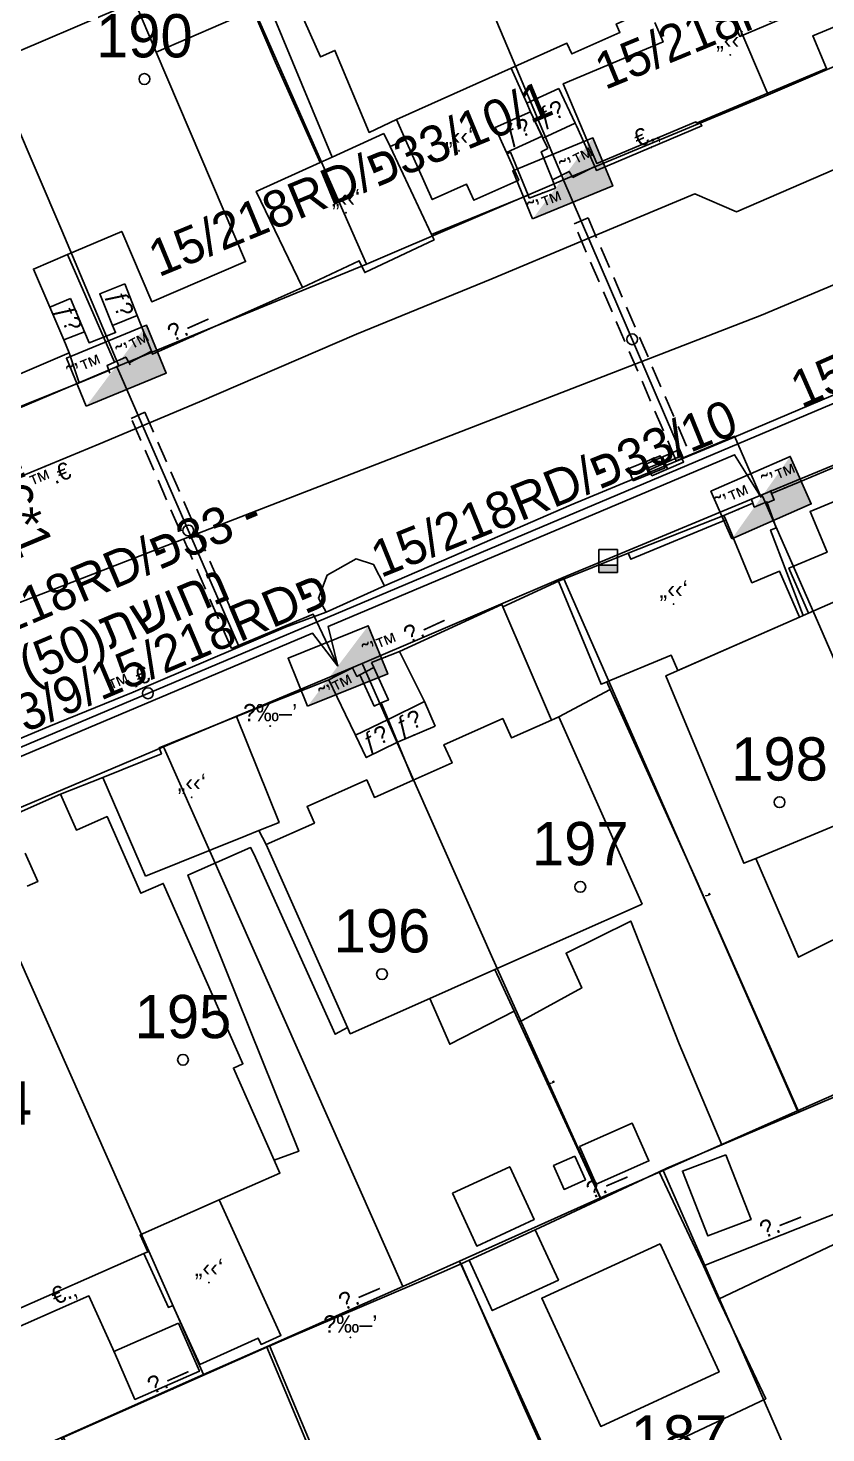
# Model space of a CAD drawing. Header units: metres. Extents: x 218299 to 220222, y 572714 to 574340.
# Drawn here: x 219021.1 to 219058, y 573375.5 to 573440.5 of the extents above; entities that cross this region are included whole.
import ezdxf
from ezdxf.enums import TextEntityAlignment as Align

# ---------------------------------------------------------------- set-up
doc = ezdxf.new("R2010")
doc.units = ezdxf.units.M
doc.header["$MEASUREMENT"] = 0
doc.linetypes.add('DASH15', pattern=[1.5, 1, -0.5])
for name, color, linetype in [('1601', 44, 'LANDBORDER'), ('1602', 44, 'Continuous'), ('1603', 44, 'Continuous'), ('6151', 102, 'CABLEUNDEXIST03'), ('6261', 7, 'Continuous'), ('6701', 7, 'DASH15'), ('6910', 102, 'Continuous'), ('6916', 7, 'Continuous'), ('A_POINTS', 2, 'Continuous'), ('M2200', 253, 'Continuous'), ('M2207', 253, 'Continuous'), ('M2401', 7, 'Continuous'), ('M2404', 7, 'Continuous'), ('M2407', 253, 'Continuous'), ('M2408', 253, 'Continuous'), ('M2412', 253, 'Continuous'), ('M2420', 253, 'Continuous'), ('M2601', 253, 'Continuous'), ('M2602', 253, 'Continuous'), ('M2605', 253, 'Continuous'), ('M2612', 253, 'Continuous'), ('M2804', 253, 'Continuous'), ('M4903', 253, 'Continuous'), ('M5235', 253, 'Continuous')]:
    doc.layers.add(name, color=color, linetype=linetype)
doc.styles.add('HEBTXT', font='HEBTXT')
doc.styles.add('MAVAT_HEBTXT', font='HEBTXT')
doc.linetypes.add('CABLEUNDEXIST03', pattern='A,3.5,[222,elecad.shx,S=0.01,R=0,X=0,Y=0],1.5', length=5)
doc.linetypes.add('LANDBORDER', pattern='A,6.25,[208,elecad.shx,S=0.02,R=0,X=-0.6,Y=0],12.5,[208,elecad.shx,S=0.02,R=180,X=0.6,Y=0],6.25', length=25)

# ---------------------------------------------------------------- blocks, each defined once
blk = doc.blocks.new('6261')
blk.add_lwpolyline([(-2, -1.2), (2, -1.2), (2, 1.2), (-2, 1.2)], close=True)
at = {"color": 0}
blk.add_solid([(2, 1.2), (-2, -1.2), (2, -1.2)], dxfattribs=at)
at = {"color": 0, "style": 'HEBTXT'}
blk.add_attdef('PIL_NAME', (2.689, 2.418), '', height=1.7, dxfattribs=at)
at = {"style": 'HEBTXT'}
blk.add_attdef('CAMUT_MONIM', (2.489, 0.218), '', height=1.7, dxfattribs=at)
at = {"color": 0, "style": 'HEBTXT', "flags": 1}
for tag, p in [('TYPE', (2.585, -1.773)), ('MAP_TYPE', (2.689, -3.782))]:
    blk.add_attdef(tag, p, '', height=1.7, dxfattribs=at)
blk = doc.blocks.new('6910')
at = {"layer": 'A_POINTS'}
blk.add_circle((0, 0), 0.25, dxfattribs=at)
at = {"color": 0, "style": 'HEBTXT', "flags": 1}
blk.add_attdef('CODE', (-2.918, 6.399), '', height=1.7, dxfattribs=at)
at = {"color": 0, "style": 'HEBTXT'}
for tag, p in [('PATH', (0.169, 4.708)), ('HTCH', (0.169, 2.708))]:
    blk.add_attdef(tag, text='', height=1.7, dxfattribs=at).set_placement(p, align=Align.MIDDLE_CENTER)
blk = doc.blocks.new('6916')
at = {"layer": 'A_POINTS'}
blk.add_circle((0, 0), 0.25, dxfattribs=at)
at = {"color": 0, "style": 'HEBTXT'}
for tag, p in [('HTCH', (0.006, 3.527)), ('PIPE', (0.049, 1.33))]:
    blk.add_attdef(tag, text='', height=1.7, dxfattribs=at).set_placement(p, align=Align.MIDDLE_CENTER)
blk = doc.blocks.new('1603')
at = {"layer": 'A_POINTS'}
blk.add_circle((0, 0), 0.25, dxfattribs=at)
at = {"color": 0, "style": 'HEBTXT'}
blk.add_attdef('PARCEL_NUM', text='', height=2, dxfattribs=at).set_placement((0, 1), align=Align.CENTER)
at = {"color": 0, "style": 'HEBTXT', "flags": 1}
blk.add_attdef('LOT_NUM', text='', height=2, dxfattribs=at).set_placement((0, -2.5), align=Align.CENTER)
blk = doc.blocks.new('M2404')
blk.add_circle((0, 0), 0.025)
at = {"style": 'MAVAT_HEBTXT'}
blk.add_attdef('NAME', text='', height=0.8, dxfattribs=at).set_placement((0, 1.59), align=Align.MIDDLE)
blk = doc.blocks.new('M2804')
blk.add_circle((0, 0), 0.025)
at = {"style": 'MAVAT_HEBTXT'}
blk.add_attdef('NAME', text='', height=0.8, dxfattribs=at).set_placement((0, 1.59), align=Align.MIDDLE)
blk = doc.blocks.new('M2601')
blk.add_circle((0, 0), 0.025)
at = {"style": 'MAVAT_HEBTXT'}
blk.add_attdef('NAME', text='', height=0.8, dxfattribs=at).set_placement((0, 1.59), align=Align.MIDDLE)
blk = doc.blocks.new('M2602')
blk.add_circle((0, 0), 0.025)
at = {"style": 'MAVAT_HEBTXT'}
blk.add_attdef('NAME', text='', height=0.8, dxfattribs=at).set_placement((0, 1.59), align=Align.MIDDLE)
blk = doc.blocks.new('M2605')
blk.add_circle((0, 0), 0.025)
at = {"style": 'MAVAT_HEBTXT'}
blk.add_attdef('NAME', text='', height=0.8, dxfattribs=at).set_placement((0, 1.59), align=Align.MIDDLE)
blk = doc.blocks.new('M2612')
blk.add_circle((0, 0), 0.025)
at = {"style": 'MAVAT_HEBTXT'}
blk.add_attdef('NAME', text='', height=0.8, dxfattribs=at).set_placement((0, 1.59), align=Align.MIDDLE)
blk = doc.blocks.new('M2207')
blk.add_circle((0, 0), 0.025)
at = {"style": 'MAVAT_HEBTXT'}
blk.add_attdef('NAME', text='', height=0.8, dxfattribs=at).set_placement((0, 1.59), align=Align.MIDDLE)
blk = doc.blocks.new('M2412')
blk.add_circle((0, 0), 0.025)
at = {"style": 'MAVAT_HEBTXT'}
blk.add_attdef('NAME', text='', height=0.8, dxfattribs=at).set_placement((0, 1.59), align=Align.MIDDLE)
blk = doc.blocks.new('M4903')
blk.add_lwpolyline([(-1.6, -0.59), (1.6, -0.59), (1.6, 0.62), (-1.6, 0.62)], close=True)
for points in [[(-1.57, 0), (1.57, 0)], [(0, 0.62), (0, -0.59)]]:
    blk.add_lwpolyline(points)
at = {"style": 'MAVAT_HEBTXT', "flags": 1}
for tag, p in [('MARK', (0, 1.87)), ('IL', (0, -6.97))]:
    blk.add_attdef(tag, text='', height=0.8, dxfattribs=at).set_placement(p, align=Align.MIDDLE)
at = {"style": 'MAVAT_HEBTXT'}
for tag, p in [('HEIGHT', (0, -1.84)), ('NAME', (0, -4.41))]:
    blk.add_attdef(tag, text='', height=0.8, dxfattribs=at).set_placement(p, align=Align.MIDDLE)
blk = doc.blocks.new('*U89')
at = {"linetype": 'Continuous'}
for p, q in [((-0.85, 0), (-0.85, -0.66)), ((0.85, 0), (0.85, -0.66))]:
    blk.add_line(p, q, dxfattribs=at)
blk.add_solid([(-0.85, 0), (-0.85, -0.66), (0.85, -0.66)], dxfattribs=at)
at = {"linetype": 'Continuous', "extrusion": (0, 0, -1)}
blk.add_solid([(0.85, 0), (-0.85, 0), (-0.85, -0.66)], dxfattribs=at)
blk = doc.blocks.new('M5235')
for points in [[(-0.85, 1.47), (0.85, 1.47)], [(-0.85, -0.66), (-0.85, 1.47)], [(0.85, -0.66), (0.85, 1.47)], [(-0.85, 0), (0.85, 0)], [(-0.85, -0.66), (0.85, -0.66)]]:
    blk.add_lwpolyline(points)
at = {"linetype": 'Continuous'}
blk.add_blockref('*U89', (0, 0), dxfattribs=at)
at = {"style": 'MAVAT_HEBTXT', "flags": 1}
for tag, p in [('MARK', (0, 2.72)), ('HEIGHT', (0, -1.92)), ('NAME', (0, -4.48))]:
    blk.add_attdef(tag, text='', height=0.8, dxfattribs=at).set_placement(p, align=Align.MIDDLE)
blk = doc.blocks.new('111')
at = {"layer": 'M2200'}
for points in [[(219044.278, 573455.067, 570.6), (219050.327, 573441.561, 570.12), (219048.281, 573440.644, 570.12), (219048.452, 573440.263, 570.12), (219046.225, 573439.265, 570.12), (219046.004, 573439.758, 570.12), (219043.423, 573438.602, 570.188), (219038.13, 573436.231, 570.329), (219036.862, 573435.638, 570.36), (219035.289, 573439.43, 571.8), (219034.615, 573439.128, 569.4), (219033.627, 573441.332, 569.64), (219034.452, 573441.702, 571.56), (219030.984, 573449.558, 570.6), (219031.768, 573449.915, 570.6), (219036.42, 573451.773, 570.6), (219037.246, 573449.928, 570.6), (219038.543, 573450.509, 570.84), (219038.474, 573450.663, 570.84), (219038.762, 573450.792, 570.857), (219040.428, 573451.539, 570.96), (219039.746, 573453.151, 570.96)], [(219012.847, 573436.046, 569.76), (219024.555, 573441.04, 569.76), (219026.04, 573441.674, 569.76), (219027.029, 573439.354, 569.713), (219031.162, 573429.665, 569.52), (219026.822, 573427.813, 569.52), (219025.437, 573431.062, 570), (219022.932, 573429.993, 570), (219021.36, 573429.323, 570), (219022.11, 573427.564, 569.775), (219022.756, 573426.049, 569.581), (219023.008, 573425.443, 569.52), (219023.008, 573425.443, 569.52), (219018.216, 573423.406, 569.52), (219018.121, 573423.682, 569.522), (219018.03, 573423.897, 569.527), (219013.032, 573435.613, 569.751)], [(219063.557, 573416.225, 570.12), (219064.236, 573416.507, 570.24), (219065.076, 573414.481, 570.212), (219066.938, 573409.993, 570.152), (219067.945, 573407.566, 570.12), (219061.136, 573404.741, 570.12), (219054.727, 573402.082, 570.12), (219054.175, 573401.853, 570.12), (219050.577, 573410.524, 570.12), (219056.749, 573413.235, 570.12), (219057.165, 573413.418, 570.12)], [(219049.483, 573399.966, 570), (219042.679, 573396.944, 570), (219039.673, 573395.608, 570), (219035.997, 573393.975, 570), (219035.867, 573394.268, 569.992), (219032.112, 573402.72, 569.76), (219032.112, 573402.72, 569.76), (219032.112, 573402.72, 569.76), (219034.341, 573403.711, 569.76), (219033.997, 573404.484, 569.52), (219036.753, 573405.708, 569.52), (219037.112, 573404.902, 569.76), (219038.904, 573405.698, 569.76), (219040.696, 573406.494, 569.76), (219040.322, 573407.338, 569.52), (219043.043, 573408.546, 569.52), (219043.44, 573407.651, 570), (219045.29, 573408.473, 570), (219045.636, 573408.627, 570), (219045.636, 573408.627, 570)], [(219058.917, 573384.512, 574.92), (219065.594, 573370.435, 572.077), (219066.809, 573367.873, 571.56), (219066.809, 573367.873, 571.56), (219066.657, 573367.801, 571.554), (219063.832, 573366.461, 571.44), (219063.496, 573367.17, 571.56), (219060.127, 573365.572, 571.56), (219060.127, 573365.572, 571.56), (219058.827, 573368.313, 572.04), (219056.19, 573367.062, 572.04), (219057.627, 573364.031, 571.92), (219055.069, 573362.817, 571.92), (219053.589, 573365.938, 571.92), (219052.213, 573365.285, 571.92), (219048.185, 573373.78, 571.92), (219055.191, 573377.103, 575.76), (219053.006, 573381.709, 575.04), (219053.006, 573381.709, 575.04)]]:
    blk.add_polyline3d(points, close=True, dxfattribs=at)
for points in [[(219021.076, 573400.798, 569.28), (219021.557, 573401.01, 569.28), (219020.974, 573402.327, 569.28)], [(219019.72, 573403.765, 569.28), (219022.611, 573405.044, 569.28), (219022.611, 573405.044, 569.28), (219023.342, 573403.39, 569.28), (219024.758, 573404.016, 569.28), (219026.325, 573400.471, 569.64), (219027.352, 573400.925, 569.76), (219031.039, 573392.587, 570), (219030.594, 573392.39, 570.96), (219032.477, 573388.133, 570.96), (219032.742, 573387.535, 570.96), (219029.942, 573386.297, 571.689), (219026.294, 573384.684, 572.64), (219026.294, 573384.684, 572.64), (219026.645, 573383.891, 572.64), (219026.645, 573383.891, 572.64), (219026.464, 573383.811, 572.646), (219019.981, 573380.944, 572.88)]]:
    blk.add_polyline3d(points, dxfattribs=at)
at = {"layer": 'M2207'}
for points in [[(219056.682, 573441.212, 569.34), (219053.986, 573440.078, 569.1), (219053.165, 573442.03, 569.1)], [(219050.064, 573440.726, 568.86), (219050.443, 573439.824, 569.58), (219045.836, 573437.887, 569.82), (219047.384, 573434.205, 569.58), (219051.965, 573436.132, 569.34), (219051.991, 573436.07, 568.86), (219052.056, 573436.098, 568.865), (219052.133, 573436.13, 568.871), (219057.994, 573438.595, 569.34), (219057.994, 573438.595, 569.34), (219057.362, 573440.098, 569.34), (219059.252, 573440.893, 569.82), (219059.517, 573440.263, 569.1), (219060.959, 573440.869, 569.1)]]:
    blk.add_polyline3d(points, dxfattribs=at)
for points in [[(219043.423, 573438.602, 569.82), (219038.13, 573436.231, 569.82), (219038.545, 573435.304, 569.759), (219039.786, 573432.533, 569.58), (219041.366, 573433.24, 569.58), (219041.697, 573432.501, 569.58), (219043.782, 573433.435, 569.58), (219043.238, 573434.648, 569.7), (219043.207, 573434.717, 569.706), (219042.694, 573435.862, 569.82), (219042.694, 573435.862, 569.82), (219044.324, 573436.592, 569.82), (219044.324, 573436.592, 569.82), (219044.324, 573436.592, 569.82), (219044.324, 573436.592, 569.82), (219044.324, 573436.592, 569.82), (219044.145, 573436.992, 569.82)], [(219037.548, 573435.587, 568.62), (219037.833, 573434.983, 568.62), (219039.745, 573430.925, 568.62), (219039.865, 573430.67, 568.62), (219036.667, 573429.164, 568.62), (219036.412, 573429.705, 568.62), (219033.796, 573428.472, 568.62), (219033.796, 573428.472, 568.62), (219033.796, 573428.472, 568.62), (219031.65, 573432.911, 568.62), (219034.599, 573434.249, 568.62), (219035.157, 573434.502, 568.62), (219037.548, 573435.587, 568.62)], [(219063.557, 573416.225, 570.12), (219057.165, 573413.418, 570.075), (219056.257, 573415.5, 570), (219058.022, 573416.232, 570), (219057.241, 573418.115, 570), (219061.961, 573420.073, 570), (219061.961, 573420.073, 570)], [(219051.126, 573410.765, 570.036), (219050.819, 573411.476, 569.88), (219047.847, 573410.242, 568.557), (219047.786, 573410.217, 568.53), (219047.584, 573410.133, 568.44), (219045.608, 573414.894, 568.44), (219045.608, 573414.894, 568.44), (219048.837, 573416.196, 568.8), (219048.837, 573416.196, 568.8), (219048.95, 573415.908, 569.52), (219053.347, 573417.732, 569.88), (219053.347, 573417.732, 569.88), (219054.554, 573414.824, 569.88), (219055.827, 573415.352, 569.88), (219056.749, 573413.235, 570.084)], [(219026.528, 573401.262, 568.98), (219031.17, 573403.124, 568.98), (219031.768, 573403.364, 568.98), (219032.708, 573403.741, 568.98), (219030.744, 573408.634, 568.5), (219030.744, 573408.634, 568.5), (219027.162, 573407.196, 568.5), (219027.274, 573406.919, 568.5), (219024.561, 573405.826, 568.62), (219024.561, 573405.826, 568.62)], [(219046.581, 573388.762, 569.46), (219049.023, 573389.842, 569.34), (219049.794, 573388.098, 569.34), (219047.351, 573387.019, 569.46), (219046.581, 573388.762, 569.46)], [(219046.371, 573388.318, 569.34), (219046.861, 573387.215, 569.34), (219045.876, 573386.778, 569.34), (219045.387, 573387.881, 569.34), (219046.371, 573388.318, 569.34)], [(219053.343, 573388.381, 570.78), (219054.51, 573385.395, 570.78), (219052.516, 573384.628, 570.78), (219051.343, 573387.627, 570.78), (219053.343, 573388.381, 570.78)], [(219040.713, 573386.607, 569.496), (219043.364, 573387.827, 569.496), (219044.489, 573385.382, 569.496), (219041.838, 573384.162, 569.496), (219040.713, 573386.607, 569.496)], [(219029.942, 573386.297, 569.82), (219032.791, 573380.027, 569.34), (219031.875, 573379.611, 569.34), (219031.738, 573379.911, 569.46), (219029.043, 573378.687, 569.58), (219027.802, 573381.419, 569.7), (219027.594, 573381.324, 569.7), (219026.464, 573383.811, 569.94), (219026.645, 573383.891, 569.94), (219026.294, 573384.684, 569.94)], [(219044.538, 573384.913, 571.02), (219041.481, 573383.508, 571.02), (219041.481, 573383.508, 571.02), (219042.551, 573381.18, 571.02), (219045.608, 573382.586, 571.02), (219044.538, 573384.913, 571.02), (219044.538, 573384.913, 571.02)], [(219028.058, 573380.598, 570.06), (219025.075, 573379.294, 570.06), (219025.096, 573379.244, 570.057), (219026.047, 573377.069, 569.94), (219029.03, 573378.374, 569.94), (219028.058, 573380.598, 570.06)]]:
    blk.add_polyline3d(points, close=True, dxfattribs=at)
at = {"layer": 'M2401'}
for points in [[(219019.006, 573419.008, 565.774), (219024.383, 573421.233, 566.014), (219029.036, 573423.179, 566.014), (219036.287, 573426.317, 566.014), (219042.534, 573428.87, 566.254), (219046.654, 573430.593, 566.254), (219051.919, 573432.794, 566.374), (219053.836, 573431.968, 566.254), (219059.355, 573434.349, 566.374), (219060.371, 573436.346, 566.494), (219066.745, 573439, 566.734), (219072.276, 573441.364, 566.614), (219078.1, 573443.793, 566.854), (219085.185, 573446.753, 567.094), (219089.696, 573448.679, 567.094), (219094.986, 573450.814, 567.214)], [(219016.989, 573406.047, 565.894), (219022.07, 573408.171, 565.894), (219025.968, 573409.767, 565.774), (219032.998, 573412.772, 566.014), (219034.878, 573413.46, 566.042), (219034.523, 573414.112, 566.043), (219034.922, 573415.177, 566.055), (219036.267, 573415.926, 566.056), (219037.072, 573415.661, 566.056), (219037.578, 573414.678, 566.057), (219040.668, 573416.015, 566.134), (219046.201, 573418.419, 566.014), (219053.616, 573421.505, 566.374), (219058.307, 573423.5, 566.374)]]:
    blk.add_polyline3d(points, dxfattribs=at)
at = {"layer": 'M2404'}
for points in [[(219019.006, 573419.008, 565.774), (219024.383, 573421.233, 566.014), (219029.036, 573423.179, 566.014), (219036.287, 573426.317, 566.014), (219042.534, 573428.87, 566.254), (219046.654, 573430.593, 566.254), (219051.919, 573432.794, 566.374), (219053.836, 573431.968, 566.254), (219059.355, 573434.349, 566.374), (219060.371, 573436.346, 566.494), (219066.745, 573439, 566.734), (219072.276, 573441.364, 566.614), (219078.1, 573443.793, 566.854), (219085.185, 573446.753, 567.094), (219089.696, 573448.679, 567.094), (219094.986, 573450.814, 567.214)], [(219016.989, 573406.047, 565.894), (219022.07, 573408.171, 565.894), (219025.968, 573409.767, 565.774), (219032.998, 573412.772, 566.014), (219034.878, 573413.46, 566.042), (219034.523, 573414.112, 566.043), (219034.922, 573415.177, 566.055), (219036.267, 573415.926, 566.056), (219037.072, 573415.661, 566.056), (219037.578, 573414.678, 566.057), (219040.668, 573416.015, 566.134), (219046.201, 573418.419, 566.014), (219053.616, 573421.505, 566.374), (219058.307, 573423.5, 566.374)]]:
    blk.add_polyline3d(points, dxfattribs=at)
at = {"layer": 'M2407'}
for points in [[(219028.403, 573448.626, 567.564), (219029.17, 573449.044, 567.564), (219030.537, 573445.631, 567.564), (219035.157, 573434.502, 567.564)], [(219031.509, 573441.293, 567.474), (219027.029, 573439.354, 567.294)], [(219037.833, 573434.983, 567.474), (219038.545, 573435.304, 567.474)], [(219032.112, 573402.72, 567.115), (219031.768, 573403.364, 567.115)], [(219031.546, 573402.287, 567.132), (219031.388, 573402.578, 567.132), (219028.492, 573401.309, 567.132), (219033.618, 573388.542, 567.312), (219032.477, 573388.133, 567.312)], [(219031.546, 573402.287, 567.132), (219035.297, 573393.949, 567.295), (219035.867, 573394.268, 567.295)], [(219054.727, 573402.082, 567.385), (219056.701, 573397.512, 567.565), (219062.93, 573400.607, 567.745)], [(219043.8, 573394.508, 567.205), (219046.688, 573396.097, 567.115), (219045.964, 573397.7, 567.205), (219048.955, 573399.186, 567.205), (219051.188, 573393.516, 567.385), (219053.168, 573388.844, 567.385)], [(219043.568, 573395.012, 567.385), (219040.592, 573393.492, 567.385), (219039.673, 573395.608, 567.295)], [(219050.315, 573384.262, 568.821), (219053.037, 573378.342, 568.821), (219047.564, 573375.826, 569.001), (219044.843, 573381.746, 569.001), (219050.315, 573384.262, 568.821)]]:
    blk.add_polyline3d(points, dxfattribs=at)
at = {"layer": 'M2408'}
for points in [[(219045.608, 573414.894, 566.269), (219043.038, 573413.707, 566.269)], [(219037.578, 573414.678, 566.057), (219034.878, 573413.46, 566.042)]]:
    blk.add_polyline3d(points, dxfattribs=at)
at = {"layer": 'M2412'}
for points in [[(219045.631, 573437.67, 567.33), (219044.145, 573436.992, 567.255), (219044.324, 573436.592, 567.072), (219044.899, 573435.374, 566.505), (219046.388, 573436.067, 566.505)], [(219044.324, 573436.592, 567.105), (219042.694, 573435.862, 567.105), (219043.207, 573434.717, 566.43), (219044.858, 573435.462, 566.43)], [(219025.573, 573428.637, 567.03), (219024.424, 573428.172, 567.03), (219024.424, 573428.172, 567.03), (219025.014, 573426.715, 566.13), (219025.014, 573426.715, 566.13), (219026.154, 573427.172, 566.13)], [(219023.072, 573427.961, 567.255), (219022.11, 573427.564, 567.255), (219022.756, 573426.049, 566.205), (219023.71, 573426.418, 566.205), (219023.71, 573426.418, 566.205), (219023.072, 573427.961, 567.255)], [(219039.912, 573408.199, 567.142), (219038.181, 573407.447, 567.142), (219037.742, 573408.507, 566.242), (219039.429, 573409.328, 566.242), (219039.429, 573409.328, 566.242)], [(219038.181, 573407.447, 567.142), (219036.73, 573406.744, 567.142), (219036.24, 573407.78, 566.092), (219036.24, 573407.78, 566.092), (219037.742, 573408.507, 566.092)]]:
    blk.add_polyline3d(points, close=True, dxfattribs=at)
at = {"layer": 'M2420', "linetype": 'Continuous', "lineweight": -3}
blk.add_lwpolyline([(218815, 573271.12), (218820.09, 573275.12), (218861.3, 573307.12), (218922.3, 573356.31), (218953.3, 573379.31), (218975.09, 573394.62), (219016.09, 573412.12), (219055, 573427.19), (219099.41, 573445.88), (219110.2, 573450.38), (219123.3, 573457.88), (219130.09, 573462.38), (219137.3, 573467.38), (219141.09, 573470.12), (219151.91, 573480.62), (219163.91, 573496.88), (219171.3, 573512.19), (219176.8, 573527.5), (219181.7, 573546.81)], dxfattribs=at)
at = {"layer": 'M2601'}
for points in [[(219027.838, 573449.985, 569.205), (219028.403, 573448.626, 569.16), (219029.742, 573445.41, 569.055), (219030.692, 573443.197, 569.055), (219031.509, 573441.293, 569.055), (219032.548, 573438.871, 569.055), (219034.599, 573434.249, 568.905)], [(219045.128, 573434.889, 568.755), (219044.899, 573435.374, 568.798), (219044.858, 573435.462, 568.805), (219044.324, 573436.592, 568.905)], [(219043.238, 573434.648, 568.68), (219043.394, 573434.722, 568.68), (219044.212, 573432.744, 568.755), (219044.212, 573432.744, 568.755), (219039.745, 573430.925, 568.68)], [(219044.212, 573432.744, 567.93), (219044.256, 573432.599, 567.93)], [(219053.252, 573417.927, 568.789), (219048.837, 573416.196, 568.789)], [(219053.252, 573417.927, 568.789), (219053.347, 573417.732, 568.789)], [(219055.67, 573417.354, 569.779), (219055.416, 573417.254, 569.779), (219056.917, 573413.309, 569.779)], [(219056.713, 573390.356, 570.592), (219051.95, 573401.169, 569.842), (219048.007, 573409.889, 569.554), (219047.847, 573410.242, 569.542)], [(219042.679, 573396.944, 568.792), (219043.568, 573395.012, 568.765), (219043.8, 573394.508, 568.758), (219047.565, 573386.329, 568.642)], [(219032.141, 573379.48, 569.992), (219036.334, 573369.488, 569.992), (219036.658, 573368.717, 569.992)]]:
    blk.add_polyline3d(points, dxfattribs=at)
at = {"layer": 'M2602'}
for points in [[(219052.133, 573436.13, 567.18), (219052.24, 573435.944, 567.18), (219047.37, 573433.879, 567.33), (219047.291, 573434.057, 567.33), (219046.448, 573435.938, 567.33), (219046.388, 573436.067, 567.402), (219045.631, 573437.67, 568.305), (219045.631, 573437.67, 568.305), (219045.631, 573437.67, 568.305)], [(219045.333, 573433.451, 568.38), (219044.821, 573434.747, 568.53), (219045.128, 573434.889, 568.53), (219045.128, 573434.889, 568.53)], [(219046.275, 573433.556, 567.93), (219046.275, 573433.556, 567.93), (219046.113, 573433.835, 567.93), (219045.333, 573433.451, 567.93), (219045.333, 573433.451, 567.93), (219045.47, 573433.069, 567.93), (219045.47, 573433.069, 567.93), (219045.47, 573433.069, 567.93)], [(219022.932, 573429.993, 568.755), (219025.109, 573425.025, 568.755)], [(219025.826, 573424.901, 567.405), (219025.775, 573424.991, 567.405), (219025.624, 573425.257, 567.405), (219025.109, 573425.025, 567.405), (219024.761, 573424.868, 567.405), (219024.842, 573424.632, 567.405), (219024.884, 573424.512, 567.405)], [(219056.682, 573419.453, 568.609), (219056.682, 573419.453, 568.609), (219061.363, 573421.432, 568.609), (219061.363, 573421.432, 568.609), (219061.961, 573420.073, 568.609)], [(219055.404, 573419.096, 567.889), (219055.459, 573418.955, 567.889), (219055.579, 573418.652, 567.889), (219055.258, 573418.523, 567.889)], [(219054.525, 573418.676, 568.789), (219054.593, 573418.5, 568.789), (219054.66, 573418.324, 568.789), (219055.241, 573418.57, 568.789), (219055.258, 573418.523, 568.789), (219055.67, 573417.354, 568.789), (219055.67, 573417.354, 568.789), (219055.67, 573417.354, 568.789)], [(219036.972, 573411.131, 568.342), (219037.078, 573410.898, 568.342), (219037.078, 573410.898, 568.342), (219036.442, 573410.568, 568.342), (219036.302, 573410.496, 568.342), (219036.106, 573410.895, 568.342)], [(219037.078, 573410.898, 567.442), (219037.755, 573409.407, 567.442), (219037.428, 573409.266, 567.442), (219037.102, 573409.125, 567.442), (219036.442, 573410.568, 567.442)], [(219037.428, 573409.266, 567.442), (219037.742, 573408.507, 567.442), (219038.181, 573407.447, 567.442), (219038.181, 573407.447, 567.442), (219038.904, 573405.698, 567.442)], [(219052.314, 573383.242, 570.292), (219050.265, 573387.591, 570.292)], [(219019.458, 573379.888, 567.292), (219019.458, 573379.888, 567.292), (219019.516, 573379.914, 567.294), (219023.919, 573381.856, 567.442), (219025.096, 573379.244, 567.517)]]:
    blk.add_polyline3d(points, dxfattribs=at)
at = {"layer": 'M2605'}
for points in [[(219033.796, 573428.472, 567.105), (219026.865, 573425.382, 567.105), (219026.809, 573425.523, 567.102), (219026.154, 573427.172, 567.064), (219025.573, 573428.637, 567.03)], [(219023.072, 573427.961, 567.405), (219023.71, 573426.418, 567.405), (219023.928, 573425.915, 567.405), (219025.155, 573426.388, 567.405), (219025.014, 573426.715, 567.405), (219024.424, 573428.172, 567.405)], [(219023.008, 573425.443, 567.33), (219023.477, 573424.071, 567.33), (219016.028, 573421.069, 566.805), (219016.028, 573421.069, 566.805), (219013.822, 573425.571, 566.955), (219010.985, 573424.3, 566.955), (219010.985, 573424.3, 566.955), (219010.985, 573424.3, 566.955)], [(219039.912, 573408.199, 567.142), (219039.429, 573409.328, 567.142), (219038.274, 573411.647, 567.142), (219038.274, 573411.647, 567.142), (219042.99, 573413.818, 567.142), (219043.038, 573413.707, 567.142), (219045.29, 573408.473, 567.142)], [(219035.781, 573408.728, 567.142), (219035.001, 573410.34, 567.142), (219030.744, 573408.634, 567.142)], [(219045.636, 573408.627, 567.142), (219048.007, 573409.889, 567.142)], [(219036.73, 573406.744, 567.142), (219036.24, 573407.78, 567.142), (219035.781, 573408.728, 567.142)], [(219024.561, 573405.826, 567.142), (219022.611, 573405.044, 567.142)], [(219044.538, 573384.913, 568.792), (219047.565, 573386.329, 568.867), (219050.265, 573387.591, 568.934), (219050.616, 573387.755, 568.942), (219050.616, 573387.755, 568.942), (219053.168, 573388.844, 568.942), (219056.713, 573390.356, 568.942), (219059.279, 573391.451, 568.942)], [(219061.374, 573386.897, 569.392), (219059.553, 573386.111, 569.392), (219052.314, 573383.242, 569.392), (219052.314, 573383.242, 569.392), (219053.006, 573381.709, 569.392)], [(219040.21, 573382.944, 568.492), (219041.119, 573383.333, 568.492)], [(219041.481, 573383.508, 568.792), (219041.119, 573383.333, 568.792), (219041.119, 573383.333, 568.792), (219044.027, 573376.704, 569.092), (219047.363, 573369.283, 569.392), (219050.011, 573363.705, 569.392), (219050.061, 573363.599, 569.392)], [(219033.06, 573379.887, 568.492), (219040.21, 573382.944, 568.492)], [(219022.7, 573375.174, 568.646), (219022.65, 573375.279, 568.642), (219022.65, 573375.279, 568.642), (219032.141, 573379.48, 568.505), (219033.038, 573379.878, 568.492), (219033.06, 573379.887, 568.492)]]:
    blk.add_polyline3d(points, dxfattribs=at)
at = {"layer": 'M2612'}
for points in [[(219046.275, 573433.556, 567.705), (219047.291, 573434.057, 567.705)], [(219045.47, 573433.069, 567.855), (219044.256, 573432.599, 567.855), (219044.256, 573432.599, 567.855)], [(219026.809, 573425.523, 566.955), (219025.775, 573424.991, 566.955)], [(219024.842, 573424.632, 567.405), (219023.727, 573424.174, 567.405), (219023.477, 573424.071, 567.405), (219023.477, 573424.071, 567.405)], [(219056.682, 573419.453, 568.519), (219055.459, 573418.955, 568.519)], [(219054.593, 573418.5, 568.789), (219053.252, 573417.927, 568.789)], [(219036.972, 573411.131, 568.342), (219038.274, 573411.647, 568.342)], [(219035.334, 573410.507, 568.342), (219035.001, 573410.34, 568.342)], [(219036.106, 573410.895, 568.342), (219035.334, 573410.507, 568.342)]]:
    blk.add_polyline3d(points, dxfattribs=at)
at = {"layer": 'M2207'}
ref = blk.add_blockref('M2207', (219053.549, 573439.223), dxfattribs=dict(at, xscale=0.5, yscale=0.5, zscale=0.5))
ref.add_attrib('NAME', '„‹‹‘', dxfattribs={"layer": '0', "height": 0.8, "style": 'MAVAT_HEBTXT'}).set_placement((219053.549, 573439.848), align=Align.MIDDLE)
ref = blk.add_blockref('M2207', (219041.023, 573434.787), dxfattribs=dict(at, xscale=0.5, yscale=0.5, zscale=0.5))
ref.add_attrib('NAME', '„‹‹‘', dxfattribs={"layer": '0', "height": 0.8, "style": 'MAVAT_HEBTXT'}).set_placement((219041.023, 573435.412), align=Align.MIDDLE)
ref = blk.add_blockref('M2207', (219035.798, 573431.927), dxfattribs=dict(at, xscale=0.5, yscale=0.5, zscale=0.5))
ref.add_attrib('NAME', '„‹‹‘', dxfattribs={"layer": '0', "height": 0.8, "style": 'MAVAT_HEBTXT'}).set_placement((219035.798, 573432.552), align=Align.MIDDLE)
ref = blk.add_blockref('M2207', (219050.934, 573413.835), dxfattribs=dict(at, xscale=0.5, yscale=0.5, zscale=0.5))
ref.add_attrib('NAME', '„‹‹‘', dxfattribs={"layer": '0', "height": 0.8, "style": 'MAVAT_HEBTXT'}).set_placement((219050.934, 573414.46), align=Align.MIDDLE)
ref = blk.add_blockref('M2207', (219028.672, 573404.903), dxfattribs=dict(at, xscale=0.5, yscale=0.5, zscale=0.5))
ref.add_attrib('NAME', '„‹‹‘', dxfattribs={"layer": '0', "height": 0.8, "style": 'MAVAT_HEBTXT'}).set_placement((219028.672, 573405.528), align=Align.MIDDLE)
ref = blk.add_blockref('M2207', (219029.464, 573382.473), dxfattribs=dict(at, xscale=0.5, yscale=0.5, zscale=0.5))
ref.add_attrib('NAME', '„‹‹‘', dxfattribs={"layer": '0', "height": 0.8, "style": 'MAVAT_HEBTXT'}).set_placement((219029.464, 573383.098), align=Align.MIDDLE)
at = {"layer": 'M2404'}
ref = blk.add_blockref('M2404', (219021.903, 573420.207), dxfattribs=dict(at, xscale=0.5, yscale=0.5, zscale=0.5))
ref.add_attrib('NAME', '™.€', dxfattribs={"layer": '0', "height": 0.8, "rotation": 22.48048, "style": 'MAVAT_HEBTXT'}).set_placement((219022.113, 573419.699), align=Align.MIDDLE)
ref = blk.add_blockref('M2404', (219025.968, 573409.767), dxfattribs=dict(at, xscale=0.5, yscale=0.5, zscale=0.5))
ref.add_attrib('NAME', '™.€', dxfattribs={"layer": '0', "height": 0.8, "rotation": 23.14829, "style": 'MAVAT_HEBTXT'}).set_placement((219025.752, 573410.272), align=Align.MIDDLE)
at = {"layer": 'M2412'}
ref = blk.add_blockref('M2412', (219044.911, 573435.38), dxfattribs=dict(at, xscale=0.5, yscale=0.5, zscale=0.5))
ref.add_attrib('NAME', 'ƒ\x8e', dxfattribs={"layer": '0', "height": 0.8, "rotation": 24.10942, "style": 'MAVAT_HEBTXT'}).set_placement((219045.311, 573436.46), align=Align.MIDDLE)
ref = blk.add_blockref('M2412', (219043.217, 573434.721), dxfattribs=dict(at, xscale=0.5, yscale=0.5, zscale=0.5))
ref.add_attrib('NAME', 'ƒ\x8e', dxfattribs={"layer": '0', "height": 0.8, "rotation": 24.29668, "style": 'MAVAT_HEBTXT'}).set_placement((219043.773, 573435.638), align=Align.MIDDLE)
ref = blk.add_blockref('M2412', (219025.013, 573426.718), dxfattribs=dict(at, xscale=0.5, yscale=0.5, zscale=0.5))
ref.add_attrib('NAME', 'ƒ\x8e', dxfattribs={"layer": '0', "height": 0.8, "rotation": 292.06563, "style": 'MAVAT_HEBTXT'}).set_placement((219025.333, 573427.691), align=Align.MIDDLE)
ref = blk.add_blockref('M2412', (219023.436, 573427.08), dxfattribs=dict(at, xscale=0.5, yscale=0.5, zscale=0.5))
ref.add_attrib('NAME', 'ƒ\x8e', dxfattribs={"layer": '0', "height": 0.8, "rotation": 292.44987, "style": 'MAVAT_HEBTXT'}).set_placement((219022.941, 573427.027), align=Align.MIDDLE)
ref = blk.add_blockref('M2412', (219038.948, 573407.78), dxfattribs=dict(at, xscale=0.5, yscale=0.5, zscale=0.5))
ref.add_attrib('NAME', 'ƒ\x8e', dxfattribs={"layer": '0', "height": 0.8, "rotation": 23.48712, "style": 'MAVAT_HEBTXT'}).set_placement((219038.729, 573408.285), align=Align.MIDDLE)
ref = blk.add_blockref('M2412', (219036.265, 573407.793), dxfattribs=dict(at, xscale=0.5, yscale=0.5, zscale=0.5))
ref.add_attrib('NAME', 'ƒ\x8e', dxfattribs={"layer": '0', "height": 0.8, "rotation": 25.80162, "style": 'MAVAT_HEBTXT'}).set_placement((219037.206, 573407.566), align=Align.MIDDLE)
at = {"layer": 'M2601'}
ref = blk.add_blockref('M2601', (219052.327, 573400.312), dxfattribs=dict(at, xscale=0.5, yscale=0.5, zscale=0.5))
ref.add_attrib('NAME', '‚', dxfattribs={"layer": '0', "height": 0.8, "rotation": 293.77419, "style": 'MAVAT_HEBTXT'}).set_placement((219052.83, 573400.534), align=Align.MIDDLE)
ref = blk.add_blockref('M2601', (219045.122, 573391.636), dxfattribs=dict(at, xscale=0.5, yscale=0.5, zscale=0.5))
ref.add_attrib('NAME', '‚', dxfattribs={"layer": '0', "height": 0.8, "rotation": 294.71446, "style": 'MAVAT_HEBTXT'}).set_placement((219045.622, 573391.866), align=Align.MIDDLE)
at = {"layer": 'M2602'}
ref = blk.add_blockref('M2602', (219049.913, 573434.957), dxfattribs=dict(at, xscale=0.5, yscale=0.5, zscale=0.5))
ref.add_attrib('NAME', '€.‚', dxfattribs={"layer": '0', "height": 0.8, "rotation": 22.9742, "style": 'MAVAT_HEBTXT'}).set_placement((219049.699, 573435.463), align=Align.MIDDLE)
ref = blk.add_blockref('M2602', (219022.999, 573381.45), dxfattribs=dict(at, xscale=0.5, yscale=0.5, zscale=0.5))
ref.add_attrib('NAME', '€.‚', dxfattribs={"layer": '0', "height": 0.8, "rotation": 23.80497, "style": 'MAVAT_HEBTXT'}).set_placement((219022.777, 573381.953), align=Align.MIDDLE)
at = {"layer": 'M2605'}
ref = blk.add_blockref('M2605', (219028.731, 573426.214), dxfattribs=dict(at, xscale=0.5, yscale=0.5, zscale=0.5))
ref.add_attrib('NAME', '\x9a.—', dxfattribs={"layer": '0', "height": 0.8, "rotation": 24.02684, "style": 'MAVAT_HEBTXT'}).set_placement((219028.507, 573426.717), align=Align.MIDDLE)
ref = blk.add_blockref('M2605', (219039.647, 573412.279), dxfattribs=dict(at, xscale=0.5, yscale=0.5, zscale=0.5))
ref.add_attrib('NAME', '\x9a.—', dxfattribs={"layer": '0', "height": 0.8, "rotation": 24.71357, "style": 'MAVAT_HEBTXT'}).set_placement((219039.417, 573412.778), align=Align.MIDDLE)
ref = blk.add_blockref('M2605', (219048.075, 573386.567), dxfattribs=dict(at, xscale=0.5, yscale=0.5, zscale=0.5))
ref.add_attrib('NAME', '\x9a.—', dxfattribs={"layer": '0', "height": 0.8, "rotation": 23.10246, "style": 'MAVAT_HEBTXT'}).set_placement((219047.86, 573387.073), align=Align.MIDDLE)
ref = blk.add_blockref('M2605', (219056.073, 573384.732), dxfattribs=dict(at, xscale=0.5, yscale=0.5, zscale=0.5))
ref.add_attrib('NAME', '\x9a.—', dxfattribs={"layer": '0', "height": 0.8, "rotation": 21.62069, "style": 'MAVAT_HEBTXT'}).set_placement((219055.871, 573385.243), align=Align.MIDDLE)
ref = blk.add_blockref('M2605', (219036.635, 573381.416), dxfattribs=dict(at, xscale=0.5, yscale=0.5, zscale=0.5))
ref.add_attrib('NAME', '\x9a.—', dxfattribs={"layer": '0', "height": 0.8, "rotation": 23.14941, "style": 'MAVAT_HEBTXT'}).set_placement((219036.419, 573381.921), align=Align.MIDDLE)
ref = blk.add_blockref('M2605', (219027.802, 573377.56), dxfattribs=dict(at, xscale=0.5, yscale=0.5, zscale=0.5))
ref.add_attrib('NAME', '\x9a.—', dxfattribs={"layer": '0', "height": 0.8, "rotation": 23.88141, "style": 'MAVAT_HEBTXT'}).set_placement((219027.58, 573378.063), align=Align.MIDDLE)
at = {"layer": 'M2612'}
ref = blk.add_blockref('M2612', (219046.783, 573433.806), dxfattribs=dict(at, xscale=0.5, yscale=0.5, zscale=0.5))
ref.add_attrib('NAME', '˜’™', dxfattribs={"layer": '0', "height": 0.8, "rotation": 26.2646, "style": 'MAVAT_HEBTXT'}).set_placement((219046.539, 573434.3), align=Align.MIDDLE)
ref = blk.add_blockref('M2612', (219044.863, 573432.834), dxfattribs=dict(at, xscale=0.5, yscale=0.5, zscale=0.5))
ref.add_attrib('NAME', '˜’™', dxfattribs={"layer": '0', "height": 0.8, "rotation": 21.15344, "style": 'MAVAT_HEBTXT'}).set_placement((219045.061, 573432.321), align=Align.MIDDLE)
ref = blk.add_blockref('M2612', (219026.292, 573425.257), dxfattribs=dict(at, xscale=0.5, yscale=0.5, zscale=0.5))
ref.add_attrib('NAME', '˜’™', dxfattribs={"layer": '0', "height": 0.8, "rotation": 27.25847, "style": 'MAVAT_HEBTXT'}).set_placement((219026.04, 573425.746), align=Align.MIDDLE)
ref = blk.add_blockref('M2612', (219024.16, 573424.352), dxfattribs=dict(at, xscale=0.5, yscale=0.5, zscale=0.5))
ref.add_attrib('NAME', '˜’™', dxfattribs={"layer": '0', "height": 0.8, "rotation": 22.33983, "style": 'MAVAT_HEBTXT'}).set_placement((219023.766, 573424.757), align=Align.MIDDLE)
ref = blk.add_blockref('M2612', (219056.071, 573419.204), dxfattribs=dict(at, xscale=0.5, yscale=0.5, zscale=0.5))
ref.add_attrib('NAME', '˜’™', dxfattribs={"layer": '0', "height": 0.8, "rotation": 22.14756, "style": 'MAVAT_HEBTXT'}).set_placement((219055.863, 573419.714), align=Align.MIDDLE)
ref = blk.add_blockref('M2612', (219053.923, 573418.214), dxfattribs=dict(at, xscale=0.5, yscale=0.5, zscale=0.5))
ref.add_attrib('NAME', '˜’™', dxfattribs={"layer": '0', "height": 0.8, "rotation": 23.15304, "style": 'MAVAT_HEBTXT'}).set_placement((219053.706, 573418.719), align=Align.MIDDLE)
ref = blk.add_blockref('M2612', (219037.623, 573411.389), dxfattribs=dict(at, xscale=0.5, yscale=0.5, zscale=0.5))
ref.add_attrib('NAME', '˜’™', dxfattribs={"layer": '0', "height": 0.8, "rotation": 21.61492, "style": 'MAVAT_HEBTXT'}).set_placement((219037.421, 573411.9), align=Align.MIDDLE)
ref = blk.add_blockref('M2612', (219035.168, 573410.423), dxfattribs=dict(at, xscale=0.5, yscale=0.5, zscale=0.5))
ref.add_attrib('NAME', '˜’™', dxfattribs={"layer": '0', "height": 0.8, "rotation": 26.71832, "style": 'MAVAT_HEBTXT'}).set_placement((219035.415, 573409.932), align=Align.MIDDLE)
at = {"layer": 'M2804'}
ref = blk.add_blockref('M2804', (219032.294, 573408.197, 572.97), dxfattribs=dict(at, xscale=0.5, yscale=0.5, zscale=0.5))
ref.add_attrib('NAME', '\x8d‰–’', dxfattribs={"layer": '0', "height": 0.8, "style": 'MAVAT_HEBTXT'}).set_placement((219032.294, 573408.822, 572.97), align=Align.MIDDLE)
ref = blk.add_blockref('M2804', (219036.001, 573379.937, 579.09), dxfattribs=dict(at, xscale=0.5, yscale=0.5, zscale=0.5))
ref.add_attrib('NAME', '\x8d‰–’', dxfattribs={"layer": '0', "height": 0.8, "style": 'MAVAT_HEBTXT'}).set_placement((219036.001, 573380.562, 579.09), align=Align.MIDDLE)
at = {"layer": 'M4903'}
for p, xscale, yscale, zscale, rotation in [((219049.686, 573420.106, 566.175), 0.5, 0.5, 0.5, 22.2590023044011), ((219050.539, 573420.353, 566.175), 0.4999999999999999, 0.4999999999999999, 0.4999999999999999, 23.68557949955332)]:
    blk.add_blockref('M4903', p, dxfattribs=dict(at, xscale=xscale, yscale=yscale, zscale=zscale, rotation=rotation))
at = {"layer": 'M5235', "xscale": 0.5, "yscale": 0.5, "zscale": 0.5}
blk.add_blockref('M5235', (219047.911, 573415.63, 566.445), dxfattribs=at)

msp = doc.modelspace()

# ---------------------------------------------------------------- linework, layer by layer
at = {"layer": '1601'}
for points in [[(219018.046, 573403.301), (219027.366, 573407.241), (219036.546, 573411.091), (219045.836, 573415.071), (219055.006, 573418.891), (219064.326, 573422.741), (219073.346, 573426.461), (219082.756, 573430.501), (219091.876, 573434.301), (219101.146, 573438.231)], [(219101.146, 573438.231), (219091.876, 573434.301), (219082.756, 573430.501), (219073.346, 573426.461), (219064.326, 573422.741), (219055.006, 573418.891), (219045.836, 573415.071), (219036.546, 573411.091), (219027.366, 573407.241), (219018.046, 573403.301)]]:
    msp.add_lwpolyline(points, dxfattribs=at)
at = {"layer": '1602'}
for points in [[(219061.94, 573447), (219064.31, 573441.24), (219055.3, 573437.37), (219045.31, 573460.83), (219054.5, 573464.84), (219058.58, 573454.93)], [(219045.31, 573460.83), (219055.3, 573437.37), (219045.85, 573433.45), (219043.392, 573439.263), (219040.06, 573447.173), (219036.07, 573456.88)], [(219043.392, 573439.263), (219045.85, 573433.45), (219036.74, 573429.55), (219026.52, 573452.77), (219036.07, 573456.88), (219040.06, 573447.173)], [(219026.52, 573452.77), (219036.74, 573429.55), (219025.31, 573424.85), (219022.663, 573431.109), (219019.285, 573438.999), (219016.69, 573444.25), (219021.44, 573448.67), (219024.98, 573452.12)], [(219022.663, 573431.109), (219025.31, 573424.85), (219012.76, 573419.53), (219006.19, 573434.6), (219013.45, 573441.17), (219016.69, 573444.25), (219019.285, 573438.999)], [(219068.864, 573395.777), (219065.866, 573394.471), (219061.016, 573405.161), (219057.586, 573413.041), (219055.0359, 573418.8231), (219055.006, 573418.891), (219064.326, 573422.741), (219064.3559, 573422.673), (219075.006, 573398.451)], [(219059.31, 573391.581), (219056.656, 573390.411), (219045.8657, 573415.0032), (219045.836, 573415.071), (219055.006, 573418.891), (219055.0359, 573418.8231), (219057.586, 573413.041), (219061.016, 573405.161), (219065.866, 573394.471)], [(219050.456, 573387.661), (219047.556, 573386.391), (219042.586, 573397.431), (219039.106, 573405.291), (219036.5756, 573411.0238), (219036.546, 573411.091), (219045.836, 573415.071), (219045.8657, 573415.0032), (219056.656, 573390.411)], [(219041.046, 573383.461), (219038.426, 573382.291), (219027.3959, 573407.1735), (219027.366, 573407.241), (219036.546, 573411.091), (219036.5756, 573411.0238), (219039.106, 573405.291), (219042.586, 573397.431), (219047.556, 573386.391)], [(219032.27, 573379.571), (219029.216, 573378.221), (219024.166, 573389.631), (219020.686, 573397.491), (219018.0765, 573403.2339), (219018.046, 573403.301), (219027.366, 573407.241), (219027.3959, 573407.1735), (219038.426, 573382.291)], [(219022.736, 573375.341), (219020.056, 573374.171), (219008.9059, 573399.3835), (219008.876, 573399.451), (219018.046, 573403.301), (219018.0765, 573403.2339), (219020.686, 573397.491), (219024.166, 573389.631), (219029.216, 573378.221)], [(219059.31, 573391.581), (219070.466, 573367.051), (219061.196, 573362.991), (219058.728, 573368.69), (219055.277, 573376.645), (219050.456, 573387.661), (219056.656, 573390.411)], [(219058.728, 573368.69), (219061.196, 573362.991), (219052.166, 573358.911), (219041.046, 573383.461), (219047.556, 573386.391), (219050.456, 573387.661), (219055.277, 573376.645)], [(219041.046, 573383.461), (219052.166, 573358.911), (219042.936, 573354.801), (219040.466, 573360.441), (219036.976, 573368.311), (219032.27, 573379.571), (219038.426, 573382.291)], [(219040.466, 573360.441), (219042.936, 573354.801), (219034.006, 573350.871), (219022.736, 573375.341), (219029.216, 573378.221), (219032.27, 573379.571), (219036.976, 573368.311)]]:
    msp.add_lwpolyline(points, close=True, dxfattribs=at)
for points in [[(219012.76, 573419.53), (219025.31, 573424.85), (219036.74, 573429.55), (219045.85, 573433.45), (219055.3, 573437.37), (219064.31, 573441.24), (219073.71, 573445.08), (219082.93, 573449.02), (219092.47, 573452.81), (219101, 573456.43)], [(219101.146, 573438.231), (219091.876, 573434.301), (219082.756, 573430.501), (219073.346, 573426.461), (219064.326, 573422.741), (219055.006, 573418.891), (219045.836, 573415.071), (219036.546, 573411.091), (219027.366, 573407.241), (219018.046, 573403.301)]]:
    msp.add_lwpolyline(points, dxfattribs=at)
at = {"layer": '6151'}
for points in [[(219045.8121, 573433.5143), (219051.3783, 573420.604), (219053.75, 573421.5944), (219054.9742, 573418.7576)], [(219074.0651, 573426.9854), (219072.8369, 573429.2524), (218993.5267, 573395.7046), (218986.4149, 573392.3861), (218989.3623, 573386.816), (218989.792, 573385.2455), (218989.8535, 573385.152), (218990.1862, 573385.1499), (218990.1923, 573384.8166), (218990.0364, 573384.818), (218990.0354, 573384.8755)], [(219025.1892, 573424.8572), (219030.8318, 573411.9188), (219034.2762, 573413.3757), (219035.4238, 573410.973)], [(219054.9742, 573418.7576), (219053.75, 573420.7419), (219034.9777, 573412.8039), (219035.4238, 573410.973)], [(219035.4238, 573410.973), (219034.2433, 573412.4932), (219017.2245, 573405.2944), (219017.887, 573403.3015)]]:
    msp.add_lwpolyline(points, dxfattribs=at)
at = {"layer": '6701'}
for points in [[(219051.7, 573420.743), (219051.057, 573420.465), (219046.336, 573431.414), (219046.979, 573431.691)], [(219031.153, 573412.059), (219030.511, 573411.779), (219025.87, 573422.421), (219026.512, 573422.701)]]:
    msp.add_lwpolyline(points, close=True, dxfattribs=at)

# ---------------------------------------------------------------- block references
msp.add_blockref('111', (0, 0))
at = {"layer": '1603'}
for p, values in [((219026.4852, 573438.1075), {'PARCEL_NUM': '190'}), ((219055.8272, 573404.6784), {'PARCEL_NUM': '198'}), ((219046.6213, 573400.7645), {'PARCEL_NUM': '197'}), ((219037.4613, 573396.7331), {'PARCEL_NUM': '196'}), ((219028.2679, 573392.771), {'PARCEL_NUM': '195'}), ((219019.06, 573388.7755), {'PARCEL_NUM': '194'}), ((219051.1825, 573373.3435), {'PARCEL_NUM': '187'})]:
    msp.add_blockref('1603', p, dxfattribs=at).add_auto_attribs(values)
at = {"layer": '6261'}
ref = msp.add_blockref('6261', (219045.8121, 573433.5143), dxfattribs=dict(at, rotation=22.43999999999308))
ref.add_attrib('PIL_NAME', '15/218RD/פ33/11/1', (219047.7647, 573437.5905), dxfattribs={"layer": '0', "color": 0, "height": 1.7, "rotation": 22.44, "style": 'HEBTXT'})
ref = msp.add_blockref('6261', (219025.1892, 573424.8572), dxfattribs=dict(at, rotation=22.43999999999308))
ref.add_attrib('PIL_NAME', '15/218RD/פ33/10/1', (219027.1418, 573428.9334), dxfattribs={"layer": '0', "color": 0, "height": 1.7, "rotation": 22.44, "style": 'HEBTXT'})
ref = msp.add_blockref('6261', (219054.9742, 573418.7576), dxfattribs=dict(at, rotation=23.72999999999268))
ref.add_attrib('PIL_NAME', '15/218RD/פ33/11', (219056.8346, 573422.8767), dxfattribs={"layer": '0', "color": 0, "height": 1.7, "rotation": 23.73, "style": 'HEBTXT'})
ref = msp.add_blockref('6261', (219035.4238, 573410.973), dxfattribs=dict(at, rotation=22.0399999999932))
ref.add_attrib('PIL_NAME', '15/218RD/פ33/10', (219037.4048, 573415.0355), dxfattribs={"layer": '0', "color": 0, "height": 1.7, "rotation": 22.04, "style": 'HEBTXT'})
ref = msp.add_blockref('6261', (219017.887, 573403.3015), dxfattribs=dict(at, rotation=22.90999999999293))
ref.add_attrib('PIL_NAME', '33/9/15/218RDפ', (219019.8061, 573407.3936), dxfattribs={"layer": '0', "color": 0, "height": 1.7, "rotation": 22.91, "style": 'HEBTXT'})
at = {"layer": '6910'}
ref = msp.add_blockref('6910', (219026.6469, 573409.7143), dxfattribs=dict(at, rotation=22.92810000000001))
ref.add_attrib('PATH', '15/218RD/פ33 - ', dxfattribs={"layer": '0', "color": 0, "height": 1.7, "rotation": 22.9281, "style": 'HEBTXT'}).set_placement((219024.5483, 573415.2165), align=Align.MIDDLE_CENTER)
ref.add_attrib('HTCH', '(50)תשוחנ', dxfattribs={"layer": '0', "color": 0, "height": 1.7, "rotation": 22.9281, "style": 'HEBTXT'}).set_placement((219025.5222, 573412.9141), align=Align.MIDDLE_CENTER)
at = {"layer": '6916'}
for p, rotation in [((219049.0182, 573426.0777), 293.3267), ((219028.5115, 573417.24), 293.5620999999999)]:
    msp.add_blockref('6916', p, dxfattribs=dict(at, rotation=rotation))
ref = msp.add_blockref('6916', (219014.579, 573411.324), dxfattribs=dict(at, rotation=292.6465000000001))
ref.add_attrib('HTCH', '"6*1', dxfattribs={"layer": '0', "color": 0, "height": 1.7, "rotation": 292.6465, "style": 'HEBTXT'}).set_placement((219020.7517, 573418.1241), align=Align.MIDDLE_CENTER)

doc.saveas('drawing.dxf')
